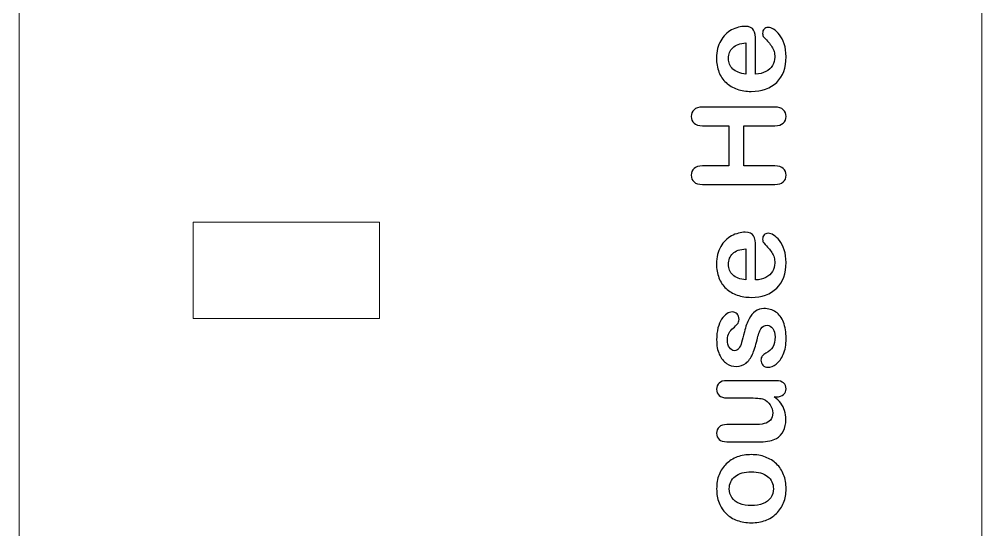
# Model space of a CAD drawing. Header units: inches. Extents: x -9.7 to 11.8, y -8.7 to 8.7.
# Drawn here: x 1.088 to 2.339, y -0.781 to -0.118 of the extents above; entities that cross this region are included whole.
import ezdxf

# ---------------------------------------------------------------- set-up
doc = ezdxf.new("R2010")
doc.units = ezdxf.units.IN
doc.header["$MEASUREMENT"] = 0
for name, color, linetype in [('Base', 7, 'Continuous'), ('Char Card Top', 7, 'Continuous'), ('Left Side', 7, 'Continuous')]:
    doc.layers.add(name, color=color, linetype=linetype)

msp = doc.modelspace()

# ---------------------------------------------------------------- linework, layer by layer
at = {"layer": 'Base', "color": 250}
for points, knots in [([(2.0453, -0.1461), (2.0453, -0.1461), (2.0453, -0.1896), (2.0453, -0.1896), (2.0453, -0.1896), (2.0504, -0.1895), (2.0548, -0.1885), (2.0587, -0.1865), (2.0587, -0.1865), (2.0625, -0.1845), (2.0654, -0.1819), (2.0674, -0.1786), (2.0674, -0.1786), (2.0693, -0.1753), (2.0703, -0.1717), (2.0703, -0.1678), (2.0703, -0.1678), (2.0703, -0.1651), (2.07, -0.1627), (2.0694, -0.1605), (2.0694, -0.1605), (2.0688, -0.1583), (2.0678, -0.1561), (2.0665, -0.1541), (2.0665, -0.1541), (2.0651, -0.152), (2.0637, -0.1501), (2.0622, -0.1484), (2.0622, -0.1484), (2.0606, -0.1466), (2.0586, -0.1444), (2.056, -0.1416), (2.056, -0.1416), (2.055, -0.1405), (2.0545, -0.1389), (2.0545, -0.1368), (2.0545, -0.1368), (2.0545, -0.1345), (2.0551, -0.1326), (2.0564, -0.1312), (2.0564, -0.1312), (2.0576, -0.1298), (2.0594, -0.1291), (2.0617, -0.1291), (2.0617, -0.1291), (2.0637, -0.1291), (2.066, -0.1299), (2.0687, -0.1315), (2.0687, -0.1315), (2.0714, -0.133), (2.074, -0.1354), (2.0764, -0.1386), (2.0764, -0.1386), (2.0789, -0.1418), (2.0809, -0.1457), (2.0825, -0.1505), (2.0825, -0.1505), (2.0842, -0.1553), (2.085, -0.1609), (2.085, -0.1671), (2.085, -0.1671), (2.085, -0.1814), (2.0809, -0.1925), (2.0728, -0.2004), (2.0728, -0.2004), (2.0646, -0.2083), (2.0536, -0.2122), (2.0396, -0.2122), (2.0396, -0.2122), (2.0331, -0.2122), (2.027, -0.2113), (2.0214, -0.2093), (2.0214, -0.2093), (2.0158, -0.2074), (2.011, -0.2045), (2.0069, -0.2008), (2.0069, -0.2008), (2.0029, -0.197), (1.9998, -0.1924), (1.9977, -0.187), (1.9977, -0.187), (1.9956, -0.1815), (1.9945, -0.1754), (1.9945, -0.1687), (1.9945, -0.1687), (1.9945, -0.16), (1.9963, -0.1526), (2, -0.1464), (2, -0.1464), (2.0036, -0.1402), (2.0084, -0.1355), (2.0142, -0.1324), (2.0142, -0.1324), (2.02, -0.1293), (2.0259, -0.1278), (2.032, -0.1278), (2.032, -0.1278), (2.0375, -0.1278), (2.0412, -0.1294), (2.0428, -0.1326), (2.0428, -0.1326), (2.0445, -0.1358), (2.0453, -0.1403), (2.0453, -0.1461)], [0, 0, 0, 0, 0.037037, 0.037037, 0.037037, 0.037037, 0.074074, 0.074074, 0.074074, 0.074074, 0.111111, 0.111111, 0.111111, 0.111111, 0.148148, 0.148148, 0.148148, 0.148148, 0.185185, 0.185185, 0.185185, 0.185185, 0.222222, 0.222222, 0.222222, 0.222222, 0.259259, 0.259259, 0.259259, 0.259259, 0.296296, 0.296296, 0.296296, 0.296296, 0.333333, 0.333333, 0.333333, 0.333333, 0.37037, 0.37037, 0.37037, 0.37037, 0.407407, 0.407407, 0.407407, 0.407407, 0.444444, 0.444444, 0.444444, 0.444444, 0.481481, 0.481481, 0.481481, 0.481481, 0.518519, 0.518519, 0.518519, 0.518519, 0.555556, 0.555556, 0.555556, 0.555556, 0.592593, 0.592593, 0.592593, 0.592593, 0.62963, 0.62963, 0.62963, 0.62963, 0.666667, 0.666667, 0.666667, 0.666667, 0.703704, 0.703704, 0.703704, 0.703704, 0.740741, 0.740741, 0.740741, 0.740741, 0.777778, 0.777778, 0.777778, 0.777778, 0.814815, 0.814815, 0.814815, 0.814815, 0.851852, 0.851852, 0.851852, 0.851852, 0.888889, 0.888889, 0.888889, 0.888889, 0.925926, 0.925926, 0.925926, 0.925926, 1, 1, 1, 1]), ([(2.0326, -0.1896), (2.0326, -0.1896), (2.0326, -0.1493), (2.0326, -0.1493), (2.0326, -0.1493), (2.0251, -0.1498), (2.0194, -0.1519), (2.0156, -0.1554), (2.0156, -0.1554), (2.0119, -0.159), (2.01, -0.1636), (2.01, -0.1695), (2.01, -0.1695), (2.01, -0.175), (2.0119, -0.1795), (2.0157, -0.1831), (2.0157, -0.1831), (2.0195, -0.1866), (2.0252, -0.1888), (2.0326, -0.1896)], [0, 0, 0, 0, 0.166667, 0.166667, 0.166667, 0.166667, 0.333333, 0.333333, 0.333333, 0.333333, 0.5, 0.5, 0.5, 0.5, 0.666667, 0.666667, 0.666667, 0.666667, 1, 1, 1, 1]), ([(1.9763, -0.3089), (1.9763, -0.3089), (2.0105, -0.3089), (2.0105, -0.3089), (2.0105, -0.3089), (2.0105, -0.3089), (2.0105, -0.2567), (2.0105, -0.2567), (2.0105, -0.2567), (2.0105, -0.2567), (1.9763, -0.2567), (1.9763, -0.2567), (1.9763, -0.2567), (1.9714, -0.2567), (1.9678, -0.2556), (1.9653, -0.2534), (1.9653, -0.2534), (1.9629, -0.2512), (1.9617, -0.2483), (1.9617, -0.2447), (1.9617, -0.2447), (1.9617, -0.2411), (1.9628, -0.2382), (1.9653, -0.2359), (1.9653, -0.2359), (1.9677, -0.2337), (1.9713, -0.2325), (1.9763, -0.2325), (1.9763, -0.2325), (1.9763, -0.2325), (2.0703, -0.2325), (2.0703, -0.2325), (2.0703, -0.2325), (2.0752, -0.2325), (2.0789, -0.2337), (2.0813, -0.236), (2.0813, -0.236), (2.0838, -0.2382), (2.085, -0.2412), (2.085, -0.2447), (2.085, -0.2447), (2.085, -0.2484), (2.0838, -0.2513), (2.0813, -0.2535), (2.0813, -0.2535), (2.0788, -0.2556), (2.0751, -0.2567), (2.0703, -0.2567), (2.0703, -0.2567), (2.0703, -0.2567), (2.0301, -0.2567), (2.0301, -0.2567), (2.0301, -0.2567), (2.0301, -0.2567), (2.0301, -0.3089), (2.0301, -0.3089), (2.0301, -0.3089), (2.0301, -0.3089), (2.0703, -0.3089), (2.0703, -0.3089), (2.0703, -0.3089), (2.0752, -0.3089), (2.0789, -0.31), (2.0813, -0.3123), (2.0813, -0.3123), (2.0838, -0.3146), (2.085, -0.3175), (2.085, -0.3211), (2.085, -0.3211), (2.085, -0.3247), (2.0838, -0.3276), (2.0813, -0.3298), (2.0813, -0.3298), (2.0788, -0.332), (2.0751, -0.333), (2.0703, -0.333), (2.0703, -0.333), (2.0703, -0.333), (1.9763, -0.333), (1.9763, -0.333), (1.9763, -0.333), (1.9714, -0.333), (1.9678, -0.332), (1.9653, -0.3298), (1.9653, -0.3298), (1.9629, -0.3277), (1.9617, -0.3248), (1.9617, -0.3211), (1.9617, -0.3211), (1.9617, -0.3175), (1.9628, -0.3145), (1.9653, -0.3123), (1.9653, -0.3123), (1.9677, -0.31), (1.9714, -0.3089), (1.9763, -0.3089)], [0, 0, 0, 0, 0.04, 0.04, 0.04, 0.04, 0.08, 0.08, 0.08, 0.08, 0.12, 0.12, 0.12, 0.12, 0.16, 0.16, 0.16, 0.16, 0.2, 0.2, 0.2, 0.2, 0.24, 0.24, 0.24, 0.24, 0.28, 0.28, 0.28, 0.28, 0.32, 0.32, 0.32, 0.32, 0.36, 0.36, 0.36, 0.36, 0.4, 0.4, 0.4, 0.4, 0.44, 0.44, 0.44, 0.44, 0.48, 0.48, 0.48, 0.48, 0.52, 0.52, 0.52, 0.52, 0.56, 0.56, 0.56, 0.56, 0.6, 0.6, 0.6, 0.6, 0.64, 0.64, 0.64, 0.64, 0.68, 0.68, 0.68, 0.68, 0.72, 0.72, 0.72, 0.72, 0.76, 0.76, 0.76, 0.76, 0.8, 0.8, 0.8, 0.8, 0.84, 0.84, 0.84, 0.84, 0.88, 0.88, 0.88, 0.88, 0.92, 0.92, 0.92, 0.92, 1, 1, 1, 1]), ([(2.0453, -0.4134), (2.0453, -0.4134), (2.0453, -0.4569), (2.0453, -0.4569), (2.0453, -0.4569), (2.0504, -0.4568), (2.0548, -0.4558), (2.0587, -0.4538), (2.0587, -0.4538), (2.0625, -0.4519), (2.0654, -0.4492), (2.0674, -0.446), (2.0674, -0.446), (2.0693, -0.4427), (2.0703, -0.439), (2.0703, -0.4351), (2.0703, -0.4351), (2.0703, -0.4324), (2.07, -0.43), (2.0694, -0.4278), (2.0694, -0.4278), (2.0688, -0.4256), (2.0678, -0.4235), (2.0665, -0.4214), (2.0665, -0.4214), (2.0651, -0.4193), (2.0637, -0.4175), (2.0622, -0.4157), (2.0622, -0.4157), (2.0606, -0.414), (2.0586, -0.4117), (2.056, -0.409), (2.056, -0.409), (2.055, -0.4078), (2.0545, -0.4062), (2.0545, -0.4041), (2.0545, -0.4041), (2.0545, -0.4018), (2.0551, -0.4), (2.0564, -0.3985), (2.0564, -0.3985), (2.0576, -0.3971), (2.0594, -0.3964), (2.0617, -0.3964), (2.0617, -0.3964), (2.0637, -0.3964), (2.066, -0.3972), (2.0687, -0.3988), (2.0687, -0.3988), (2.0714, -0.4004), (2.074, -0.4027), (2.0764, -0.4059), (2.0764, -0.4059), (2.0789, -0.4091), (2.0809, -0.4131), (2.0825, -0.4179), (2.0825, -0.4179), (2.0842, -0.4227), (2.085, -0.4282), (2.085, -0.4344), (2.085, -0.4344), (2.085, -0.4487), (2.0809, -0.4598), (2.0728, -0.4677), (2.0728, -0.4677), (2.0646, -0.4756), (2.0536, -0.4796), (2.0396, -0.4796), (2.0396, -0.4796), (2.0331, -0.4796), (2.027, -0.4786), (2.0214, -0.4766), (2.0214, -0.4766), (2.0158, -0.4747), (2.011, -0.4718), (2.0069, -0.4681), (2.0069, -0.4681), (2.0029, -0.4644), (1.9998, -0.4598), (1.9977, -0.4543), (1.9977, -0.4543), (1.9956, -0.4488), (1.9945, -0.4427), (1.9945, -0.4361), (1.9945, -0.4361), (1.9945, -0.4274), (1.9963, -0.4199), (2, -0.4137), (2, -0.4137), (2.0036, -0.4075), (2.0084, -0.4029), (2.0142, -0.3998), (2.0142, -0.3998), (2.02, -0.3967), (2.0259, -0.3951), (2.032, -0.3951), (2.032, -0.3951), (2.0375, -0.3951), (2.0412, -0.3967), (2.0428, -0.3999), (2.0428, -0.3999), (2.0445, -0.4031), (2.0453, -0.4076), (2.0453, -0.4134)], [0, 0, 0, 0, 0.037037, 0.037037, 0.037037, 0.037037, 0.074074, 0.074074, 0.074074, 0.074074, 0.111111, 0.111111, 0.111111, 0.111111, 0.148148, 0.148148, 0.148148, 0.148148, 0.185185, 0.185185, 0.185185, 0.185185, 0.222222, 0.222222, 0.222222, 0.222222, 0.259259, 0.259259, 0.259259, 0.259259, 0.296296, 0.296296, 0.296296, 0.296296, 0.333333, 0.333333, 0.333333, 0.333333, 0.37037, 0.37037, 0.37037, 0.37037, 0.407407, 0.407407, 0.407407, 0.407407, 0.444444, 0.444444, 0.444444, 0.444444, 0.481481, 0.481481, 0.481481, 0.481481, 0.518519, 0.518519, 0.518519, 0.518519, 0.555556, 0.555556, 0.555556, 0.555556, 0.592593, 0.592593, 0.592593, 0.592593, 0.62963, 0.62963, 0.62963, 0.62963, 0.666667, 0.666667, 0.666667, 0.666667, 0.703704, 0.703704, 0.703704, 0.703704, 0.740741, 0.740741, 0.740741, 0.740741, 0.777778, 0.777778, 0.777778, 0.777778, 0.814815, 0.814815, 0.814815, 0.814815, 0.851852, 0.851852, 0.851852, 0.851852, 0.888889, 0.888889, 0.888889, 0.888889, 0.925926, 0.925926, 0.925926, 0.925926, 1, 1, 1, 1]), ([(2.0326, -0.4569), (2.0326, -0.4569), (2.0326, -0.4166), (2.0326, -0.4166), (2.0326, -0.4166), (2.0251, -0.4171), (2.0194, -0.4192), (2.0156, -0.4228), (2.0156, -0.4228), (2.0119, -0.4263), (2.01, -0.431), (2.01, -0.4368), (2.01, -0.4368), (2.01, -0.4423), (2.0119, -0.4469), (2.0157, -0.4504), (2.0157, -0.4504), (2.0195, -0.454), (2.0252, -0.4561), (2.0326, -0.4569)], [0, 0, 0, 0, 0.166667, 0.166667, 0.166667, 0.166667, 0.333333, 0.333333, 0.333333, 0.333333, 0.5, 0.5, 0.5, 0.5, 0.666667, 0.666667, 0.666667, 0.666667, 1, 1, 1, 1]), ([(2.056, -0.4942), (2.0621, -0.4942), (2.0673, -0.4957), (2.0717, -0.4987), (2.0717, -0.4987), (2.0761, -0.5017), (2.0794, -0.5061), (2.0816, -0.5119), (2.0816, -0.5119), (2.0839, -0.5178), (2.085, -0.5248), (2.085, -0.5332), (2.085, -0.5332), (2.085, -0.5412), (2.0838, -0.548), (2.0813, -0.5537), (2.0813, -0.5537), (2.0789, -0.5594), (2.0758, -0.5636), (2.0722, -0.5663), (2.0722, -0.5663), (2.0685, -0.569), (2.0649, -0.5704), (2.0612, -0.5704), (2.0612, -0.5704), (2.0587, -0.5704), (2.0566, -0.5695), (2.0549, -0.5678), (2.0549, -0.5678), (2.0532, -0.566), (2.0523, -0.5638), (2.0523, -0.5612), (2.0523, -0.5612), (2.0523, -0.5588), (2.0529, -0.5571), (2.054, -0.5558), (2.054, -0.5558), (2.0552, -0.5546), (2.0568, -0.5534), (2.0588, -0.5522), (2.0588, -0.5522), (2.0628, -0.5499), (2.0658, -0.5472), (2.0677, -0.5441), (2.0677, -0.5441), (2.0697, -0.5409), (2.0706, -0.5366), (2.0706, -0.5311), (2.0706, -0.5311), (2.0706, -0.5266), (2.0696, -0.523), (2.0677, -0.5202), (2.0677, -0.5202), (2.0657, -0.5173), (2.0634, -0.5159), (2.0609, -0.5159), (2.0609, -0.5159), (2.057, -0.5159), (2.0541, -0.5174), (2.0523, -0.5203), (2.0523, -0.5203), (2.0505, -0.5233), (2.0488, -0.5281), (2.0472, -0.5349), (2.0472, -0.5349), (2.0453, -0.5426), (2.0433, -0.5488), (2.0412, -0.5536), (2.0412, -0.5536), (2.0391, -0.5584), (2.0363, -0.5622), (2.0329, -0.5651), (2.0329, -0.5651), (2.0295, -0.5679), (2.0253, -0.5694), (2.0203, -0.5694), (2.0203, -0.5694), (2.0158, -0.5694), (2.0116, -0.5681), (2.0077, -0.5654), (2.0077, -0.5654), (2.0037, -0.5628), (2.0006, -0.5588), (1.9982, -0.5536), (1.9982, -0.5536), (1.9958, -0.5485), (1.9947, -0.5422), (1.9947, -0.5349), (1.9947, -0.5349), (1.9947, -0.5291), (1.9952, -0.524), (1.9964, -0.5194), (1.9964, -0.5194), (1.9976, -0.5148), (1.9992, -0.511), (2.0012, -0.508), (2.0012, -0.508), (2.0033, -0.5049), (2.0055, -0.5025), (2.0079, -0.501), (2.0079, -0.501), (2.0104, -0.4993), (2.0128, -0.4985), (2.0151, -0.4985), (2.0151, -0.4985), (2.0176, -0.4985), (2.0197, -0.4994), (2.0213, -0.5011), (2.0213, -0.5011), (2.023, -0.5028), (2.0238, -0.5053), (2.0238, -0.5084), (2.0238, -0.5084), (2.0238, -0.5107), (2.0231, -0.5126), (2.0218, -0.5142), (2.0218, -0.5142), (2.0205, -0.5158), (2.0186, -0.5176), (2.016, -0.5197), (2.016, -0.5197), (2.0138, -0.5214), (2.0121, -0.5234), (2.0108, -0.5256), (2.0108, -0.5256), (2.0095, -0.5279), (2.0088, -0.531), (2.0088, -0.5349), (2.0088, -0.5349), (2.0088, -0.5389), (2.0097, -0.5423), (2.0114, -0.5449), (2.0114, -0.5449), (2.0131, -0.5476), (2.0152, -0.5489), (2.0178, -0.5489), (2.0178, -0.5489), (2.0201, -0.5489), (2.022, -0.5479), (2.0235, -0.546), (2.0235, -0.546), (2.025, -0.544), (2.0263, -0.5414), (2.0272, -0.5381), (2.0272, -0.5381), (2.0282, -0.5348), (2.0294, -0.5302), (2.0308, -0.5244), (2.0308, -0.5244), (2.0325, -0.5175), (2.0345, -0.5119), (2.0368, -0.5075), (2.0368, -0.5075), (2.0392, -0.5032), (2.0419, -0.4999), (2.0451, -0.4976), (2.0451, -0.4976), (2.0483, -0.4954), (2.0519, -0.4942), (2.056, -0.4942)], [0, 0, 0, 0, 0.02439, 0.02439, 0.02439, 0.02439, 0.04878, 0.04878, 0.04878, 0.04878, 0.073171, 0.073171, 0.073171, 0.073171, 0.097561, 0.097561, 0.097561, 0.097561, 0.121951, 0.121951, 0.121951, 0.121951, 0.146341, 0.146341, 0.146341, 0.146341, 0.170732, 0.170732, 0.170732, 0.170732, 0.195122, 0.195122, 0.195122, 0.195122, 0.219512, 0.219512, 0.219512, 0.219512, 0.243902, 0.243902, 0.243902, 0.243902, 0.268293, 0.268293, 0.268293, 0.268293, 0.292683, 0.292683, 0.292683, 0.292683, 0.317073, 0.317073, 0.317073, 0.317073, 0.341463, 0.341463, 0.341463, 0.341463, 0.365854, 0.365854, 0.365854, 0.365854, 0.390244, 0.390244, 0.390244, 0.390244, 0.414634, 0.414634, 0.414634, 0.414634, 0.439024, 0.439024, 0.439024, 0.439024, 0.463415, 0.463415, 0.463415, 0.463415, 0.487805, 0.487805, 0.487805, 0.487805, 0.512195, 0.512195, 0.512195, 0.512195, 0.536585, 0.536585, 0.536585, 0.536585, 0.560976, 0.560976, 0.560976, 0.560976, 0.585366, 0.585366, 0.585366, 0.585366, 0.609756, 0.609756, 0.609756, 0.609756, 0.634146, 0.634146, 0.634146, 0.634146, 0.658537, 0.658537, 0.658537, 0.658537, 0.682927, 0.682927, 0.682927, 0.682927, 0.707317, 0.707317, 0.707317, 0.707317, 0.731707, 0.731707, 0.731707, 0.731707, 0.756098, 0.756098, 0.756098, 0.756098, 0.780488, 0.780488, 0.780488, 0.780488, 0.804878, 0.804878, 0.804878, 0.804878, 0.829268, 0.829268, 0.829268, 0.829268, 0.853659, 0.853659, 0.853659, 0.853659, 0.878049, 0.878049, 0.878049, 0.878049, 0.902439, 0.902439, 0.902439, 0.902439, 0.926829, 0.926829, 0.926829, 0.926829, 0.95122, 0.95122, 0.95122, 0.95122, 1, 1, 1, 1]), ([(2.0725, -0.6088), (2.0725, -0.6088), (2.0696, -0.6088), (2.0696, -0.6088), (2.0696, -0.6088), (2.073, -0.6114), (2.0758, -0.6142), (2.0781, -0.6171), (2.0781, -0.6171), (2.0803, -0.6201), (2.082, -0.6233), (2.0831, -0.6267), (2.0831, -0.6267), (2.0843, -0.6302), (2.0848, -0.6341), (2.0848, -0.6386), (2.0848, -0.6386), (2.0848, -0.644), (2.0837, -0.6488), (2.0815, -0.653), (2.0815, -0.653), (2.0793, -0.6573), (2.0762, -0.6606), (2.0723, -0.6629), (2.0723, -0.6629), (2.0676, -0.6657), (2.0608, -0.6671), (2.0519, -0.6671), (2.0519, -0.6671), (2.0519, -0.6671), (2.0079, -0.6671), (2.0079, -0.6671), (2.0079, -0.6671), (2.0035, -0.6671), (2.0001, -0.6661), (1.998, -0.6641), (1.998, -0.6641), (1.9958, -0.6621), (1.9947, -0.6594), (1.9947, -0.6561), (1.9947, -0.6561), (1.9947, -0.6528), (1.9958, -0.65), (1.998, -0.648), (1.998, -0.648), (2.0002, -0.6459), (2.0035, -0.6449), (2.0079, -0.6449), (2.0079, -0.6449), (2.0079, -0.6449), (2.0435, -0.6449), (2.0435, -0.6449), (2.0435, -0.6449), (2.0486, -0.6449), (2.053, -0.6444), (2.0565, -0.6436), (2.0565, -0.6436), (2.06, -0.6427), (2.0627, -0.6412), (2.0647, -0.6389), (2.0647, -0.6389), (2.0666, -0.6367), (2.0676, -0.6336), (2.0676, -0.6298), (2.0676, -0.6298), (2.0676, -0.626), (2.0665, -0.6225), (2.0643, -0.6192), (2.0643, -0.6192), (2.0621, -0.6159), (2.0592, -0.6134), (2.0556, -0.6119), (2.0556, -0.6119), (2.0525, -0.6107), (2.0456, -0.6101), (2.0349, -0.6101), (2.0349, -0.6101), (2.0349, -0.6101), (2.0079, -0.6101), (2.0079, -0.6101), (2.0079, -0.6101), (2.0035, -0.6101), (2.0002, -0.609), (1.998, -0.607), (1.998, -0.607), (1.9958, -0.6049), (1.9947, -0.6022), (1.9947, -0.5989), (1.9947, -0.5989), (1.9947, -0.5956), (1.9958, -0.5929), (1.998, -0.5909), (1.998, -0.5909), (2.0001, -0.5889), (2.0035, -0.5879), (2.0079, -0.5879), (2.0079, -0.5879), (2.0079, -0.5879), (2.0723, -0.5879), (2.0723, -0.5879), (2.0723, -0.5879), (2.0765, -0.5879), (2.0797, -0.5889), (2.0818, -0.5908), (2.0818, -0.5908), (2.0839, -0.5927), (2.085, -0.5952), (2.085, -0.5983), (2.085, -0.5983), (2.085, -0.6013), (2.0839, -0.6038), (2.0817, -0.6058), (2.0817, -0.6058), (2.0795, -0.6078), (2.0764, -0.6088), (2.0725, -0.6088)], [0, 0, 0, 0, 0.033333, 0.033333, 0.033333, 0.033333, 0.066667, 0.066667, 0.066667, 0.066667, 0.1, 0.1, 0.1, 0.1, 0.133333, 0.133333, 0.133333, 0.133333, 0.166667, 0.166667, 0.166667, 0.166667, 0.2, 0.2, 0.2, 0.2, 0.233333, 0.233333, 0.233333, 0.233333, 0.266667, 0.266667, 0.266667, 0.266667, 0.3, 0.3, 0.3, 0.3, 0.333333, 0.333333, 0.333333, 0.333333, 0.366667, 0.366667, 0.366667, 0.366667, 0.4, 0.4, 0.4, 0.4, 0.433333, 0.433333, 0.433333, 0.433333, 0.466667, 0.466667, 0.466667, 0.466667, 0.5, 0.5, 0.5, 0.5, 0.533333, 0.533333, 0.533333, 0.533333, 0.566667, 0.566667, 0.566667, 0.566667, 0.6, 0.6, 0.6, 0.6, 0.633333, 0.633333, 0.633333, 0.633333, 0.666667, 0.666667, 0.666667, 0.666667, 0.7, 0.7, 0.7, 0.7, 0.733333, 0.733333, 0.733333, 0.733333, 0.766667, 0.766667, 0.766667, 0.766667, 0.8, 0.8, 0.8, 0.8, 0.833333, 0.833333, 0.833333, 0.833333, 0.866667, 0.866667, 0.866667, 0.866667, 0.9, 0.9, 0.9, 0.9, 0.933333, 0.933333, 0.933333, 0.933333, 1, 1, 1, 1]), ([(2.0398, -0.6839), (2.0465, -0.6839), (2.0526, -0.6849), (2.0581, -0.687), (2.0581, -0.687), (2.0637, -0.6891), (2.0685, -0.692), (2.0725, -0.6959), (2.0725, -0.6959), (2.0766, -0.6998), (2.0796, -0.7045), (2.0818, -0.7099), (2.0818, -0.7099), (2.0839, -0.7154), (2.085, -0.7215), (2.085, -0.7283), (2.085, -0.7283), (2.085, -0.735), (2.0839, -0.7411), (2.0817, -0.7464), (2.0817, -0.7464), (2.0796, -0.7518), (2.0765, -0.7564), (2.0724, -0.7604), (2.0724, -0.7604), (2.0684, -0.7643), (2.0636, -0.7673), (2.0581, -0.7693), (2.0581, -0.7693), (2.0526, -0.7714), (2.0465, -0.7724), (2.0398, -0.7724), (2.0398, -0.7724), (2.0331, -0.7724), (2.0269, -0.7714), (2.0213, -0.7693), (2.0213, -0.7693), (2.0158, -0.7672), (2.011, -0.7643), (2.007, -0.7604), (2.007, -0.7604), (2.0031, -0.7566), (2, -0.7519), (1.9979, -0.7464), (1.9979, -0.7464), (1.9957, -0.7409), (1.9947, -0.7349), (1.9947, -0.7283), (1.9947, -0.7283), (1.9947, -0.7215), (1.9957, -0.7154), (1.9979, -0.7099), (1.9979, -0.7099), (2.0001, -0.7045), (2.0032, -0.6998), (2.0072, -0.6959), (2.0072, -0.6959), (2.0112, -0.6919), (2.016, -0.689), (2.0215, -0.6869), (2.0215, -0.6869), (2.0271, -0.6849), (2.0332, -0.6839), (2.0398, -0.6839)], [0, 0, 0, 0, 0.058824, 0.058824, 0.058824, 0.058824, 0.117647, 0.117647, 0.117647, 0.117647, 0.176471, 0.176471, 0.176471, 0.176471, 0.235294, 0.235294, 0.235294, 0.235294, 0.294118, 0.294118, 0.294118, 0.294118, 0.352941, 0.352941, 0.352941, 0.352941, 0.411765, 0.411765, 0.411765, 0.411765, 0.470588, 0.470588, 0.470588, 0.470588, 0.529412, 0.529412, 0.529412, 0.529412, 0.588235, 0.588235, 0.588235, 0.588235, 0.647059, 0.647059, 0.647059, 0.647059, 0.705882, 0.705882, 0.705882, 0.705882, 0.764706, 0.764706, 0.764706, 0.764706, 0.823529, 0.823529, 0.823529, 0.823529, 0.882353, 0.882353, 0.882353, 0.882353, 1, 1, 1, 1]), ([(2.0398, -0.7062), (2.0308, -0.7062), (2.0238, -0.7082), (2.0187, -0.7122), (2.0187, -0.7122), (2.0137, -0.7162), (2.0111, -0.7215), (2.0111, -0.7283), (2.0111, -0.7283), (2.0111, -0.7326), (2.0123, -0.7364), (2.0145, -0.7397), (2.0145, -0.7397), (2.0168, -0.743), (2.0201, -0.7456), (2.0245, -0.7474), (2.0245, -0.7474), (2.0289, -0.7492), (2.034, -0.7501), (2.0398, -0.7501), (2.0398, -0.7501), (2.0456, -0.7501), (2.0507, -0.7492), (2.0551, -0.7474), (2.0551, -0.7474), (2.0594, -0.7456), (2.0627, -0.7431), (2.065, -0.7399), (2.065, -0.7399), (2.0673, -0.7366), (2.0685, -0.7327), (2.0685, -0.7283), (2.0685, -0.7283), (2.0685, -0.7215), (2.066, -0.7162), (2.0609, -0.7122), (2.0609, -0.7122), (2.0558, -0.7082), (2.0488, -0.7062), (2.0398, -0.7062)], [0, 0, 0, 0, 0.090909, 0.090909, 0.090909, 0.090909, 0.181818, 0.181818, 0.181818, 0.181818, 0.272727, 0.272727, 0.272727, 0.272727, 0.363636, 0.363636, 0.363636, 0.363636, 0.454545, 0.454545, 0.454545, 0.454545, 0.545455, 0.545455, 0.545455, 0.545455, 0.636364, 0.636364, 0.636364, 0.636364, 0.727273, 0.727273, 0.727273, 0.727273, 0.818182, 0.818182, 0.818182, 0.818182, 1, 1, 1, 1])]:
    msp.add_open_spline(points, degree=3, knots=knots, dxfattribs=at)
at = {"layer": 'Char Card Top', "color": 240, "lineweight": 9}
msp.add_open_spline([(1.5564, -0.3822), (1.5564, -0.3822), (1.5564, -0.5072), (1.5564, -0.5072), (1.5564, -0.5072), (1.5564, -0.5072), (1.3143, -0.5072), (1.3143, -0.5072), (1.3143, -0.5072), (1.3143, -0.5072), (1.3143, -0.3822), (1.3143, -0.3822), (1.3143, -0.3822), (1.3143, -0.3822), (1.5564, -0.3822), (1.5564, -0.3822)], degree=3, knots=[0, 0, 0, 0, 0.2, 0.2, 0.2, 0.2, 0.4, 0.4, 0.4, 0.4, 0.6, 0.6, 0.6, 0.6, 1, 1, 1, 1], dxfattribs=at)
at = {"layer": 'Left Side', "color": 240, "lineweight": 9}
msp.add_open_spline([(1.0883, 5.609), (1.0883, 5.609), (1.0883, -2.0073), (1.0883, -2.0073), (1.0883, -2.0073), (1.0883, -2.0073), (1.0883, -2.1323), (1.0883, -2.1323), (1.0883, -2.1323), (1.0883, -2.1323), (1.2203, -2.1323), (1.2203, -2.1323), (1.2203, -2.1323), (1.2203, -2.1323), (1.2203, -2.0073), (1.2203, -2.0073), (1.2203, -2.0073), (1.2203, -2.0073), (1.5903, -2.0073), (1.5903, -2.0073), (1.5903, -2.0073), (1.5903, -2.0073), (1.5903, -2.1323), (1.5903, -2.1323), (1.5903, -2.1323), (1.5903, -2.1323), (1.9603, -2.1323), (1.9603, -2.1323), (1.9603, -2.1323), (1.9603, -2.1323), (1.9603, -2.0073), (1.9603, -2.0073), (1.9603, -2.0073), (1.9603, -2.0073), (2.3303, -2.0073), (2.3303, -2.0073), (2.3303, -2.0073), (2.3303, -2.0073), (2.3393, -1.7626), (2.3393, -1.7626), (2.3393, -1.7626), (2.3393, -1.7626), (2.3393, -1.5693), (2.3393, -1.5693), (2.3393, -1.5693), (2.3393, -1.5693), (2.2168, -1.5693), (2.2168, -1.5693), (2.2168, -1.5693), (2.2168, -1.5693), (2.2167, -1.1993), (2.2167, -1.1993), (2.2167, -1.1993), (2.2167, -1.1993), (2.3393, -1.1993), (2.3393, -1.1993), (2.3393, -1.1993), (2.3393, -1.1993), (2.3393, -0.0893), (2.3393, -0.0893), (2.3393, -0.0893), (2.3393, -0.0893), (2.2165, -0.0893), (2.2165, -0.0893), (2.2165, -0.0893), (2.2165, -0.0893), (2.2165, 0.2807), (2.2165, 0.2807), (2.2165, 0.2807), (2.2165, 0.2807), (2.3393, 0.2807), (2.3393, 0.2807), (2.3393, 0.2807), (2.3393, 0.2807), (2.3393, 0.882), (2.3393, 0.882)], degree=3, knots=[0, 0, 0, 0, 0.05, 0.05, 0.05, 0.05, 0.1, 0.1, 0.1, 0.1, 0.15, 0.15, 0.15, 0.15, 0.2, 0.2, 0.2, 0.2, 0.25, 0.25, 0.25, 0.25, 0.3, 0.3, 0.3, 0.3, 0.35, 0.35, 0.35, 0.35, 0.4, 0.4, 0.4, 0.4, 0.45, 0.45, 0.45, 0.45, 0.5, 0.5, 0.5, 0.5, 0.55, 0.55, 0.55, 0.55, 0.6, 0.6, 0.6, 0.6, 0.65, 0.65, 0.65, 0.65, 0.7, 0.7, 0.7, 0.7, 0.75, 0.75, 0.75, 0.75, 0.8, 0.8, 0.8, 0.8, 0.85, 0.85, 0.85, 0.85, 0.9, 0.9, 0.9, 0.9, 1, 1, 1, 1], dxfattribs=at)

doc.saveas('drawing.dxf')
